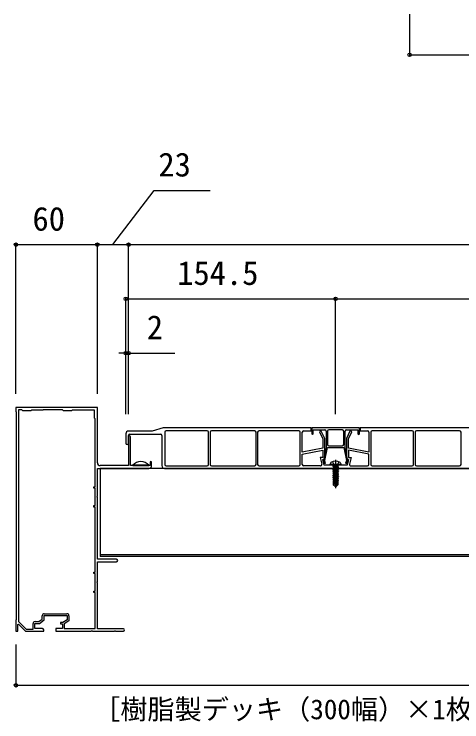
# Model space of a CAD drawing. Units: millimetres, scale not verified. Extents: x -1050 to 1050, y -1578 to 1569.
# Drawn here: x -551 to -221, y 225 to 746 of the extents above; entities that cross this region are included whole.
import ezdxf
from ezdxf.enums import TextEntityAlignment as Align

# ---------------------------------------------------------------- set-up
doc = ezdxf.new("R2010")
doc.units = ezdxf.units.MM
doc.header["$LTSCALE"] = 8
for name, color, linetype in [('0-2_YKK_11', 7, 'Continuous'), ('0-3_YKK_12', 2, 'Continuous'), ('0-4_YKK_13', 4, 'Continuous'), ('0-5_YKK_D', 6, 'Continuous')]:
    doc.layers.add(name, color=color, linetype=linetype)
doc.styles.add('ＭＳ ゴシック', font='')
doc.styles.get('ＭＳ ゴシック').set_extended_font_data('MS Gothic')

msp = doc.modelspace()

# ---------------------------------------------------------------- linework, layer by layer
at = {"layer": '0-2_YKK_11'}
for p, q in [((-408.774, 439.3), (-438.974, 439.3)), ((-373.774, 439.3), (-405.574, 439.3)), ((-341.174, 439.3), (-370.574, 439.3)), ((-320.174, 439), (-320.174, 429)), ((-308.174, 429), (-308.174, 439)), ((-257.774, 439.3), (-287.174, 439.3)), ((-222.774, 439.3), (-254.574, 439.3)), ((-468.674, 437), (-468.674, 430)), ((-466.674, 430), (-466.674, 435.8)), ((-465.674, 436.8), (-443.174, 436.8)), ((-442.174, 435.8), (-442.174, 413.5)), ((-439.974, 438.3), (-439.974, 414.3)), ((-407.774, 414.3), (-407.774, 438.3)), ((-406.574, 438.3), (-406.574, 414.3)), ((-372.774, 414.3), (-372.774, 438.3)), ((-371.574, 438.3), (-371.574, 414.3)), ((-340.174, 414.3), (-340.174, 438.3)), ((-288.174, 438.3), (-288.174, 414.3)), ((-256.774, 414.3), (-256.774, 438.3)), ((-255.574, 438.3), (-255.574, 414.3)), ((-221.774, 414.3), (-221.774, 438.3)), ((-319.174, 428), (-309.174, 428)), ((-338.674, 414.3), (-338.674, 421.97)), ((-289.674, 414.3), (-289.674, 421.97)), ((-449.674, 413.5), (-449.674, 415.9)), ((-438.974, 413.3), (-408.774, 413.3)), ((-405.574, 413.3), (-373.774, 413.3)), ((-370.574, 413.3), (-341.174, 413.3)), ((-325.363, 413.3), (-337.674, 413.3)), ((-302.985, 413.3), (-290.674, 413.3)), ((-287.174, 413.3), (-257.774, 413.3)), ((-254.574, 413.3), (-222.774, 413.3)), ((-440.174, 411.5), (-161.674, 411.5)), ((-528.774, 304.3), (-512.074, 304.3))]:
    msp.add_line(p, q, dxfattribs=at)
for points in [[(-489.674, 415.5), (-489.674, 456.5), (-511.215, 456.5), (-511.399, 456.38), (-511.949, 456.38), (-512.132, 456.5), (-532.215, 456.5), (-532.399, 456.38), (-532.949, 456.38), (-533.132, 456.5), (-541.215, 456.5), (-541.399, 456.38), (-541.949, 456.38), (-542.132, 456.5), (-549.674, 456.5), (-549.674, 453.5), (-549.374, 453.2)], [(-547.774, 454.7), (-547.774, 298.628), (-542.059, 293), (-537.074, 293), (-537.074, 297)], [(-510.574, 302.8), (-510.574, 298.946), (-514.074, 296.946), (-514.074, 293.5), (-491.174, 293.5), (-491.174, 320), (-492.174, 320), (-492.174, 321), (-491.174, 321), (-491.174, 334), (-492.174, 334), (-492.174, 335), (-491.174, 335), (-491.174, 383), (-492.174, 383), (-492.174, 384), (-491.174, 384), (-491.174, 397), (-492.174, 397), (-492.174, 398), (-491.174, 398), (-491.174, 448), (-491.674, 448.5), (-491.674, 454.5), (-508.174, 454.5), (-508.674, 454), (-514.674, 454), (-515.374, 454.7), (-529.474, 454.7), (-529.674, 454.5), (-538.174, 454.5), (-538.674, 454), (-544.674, 454), (-545.374, 454.7), (-547.774, 454.7)], [(-549.374, 453.2), (-549.374, 299.8), (-549.674, 299.5), (-549.674, 291.5), (-548.174, 291.5), (-548.174, 296.4), (-547.805, 296.554), (-542.674, 291.5), (-529.174, 291.5), (-529.174, 292.5)], [(-337.674, 439.3), (-332.174, 439.3), (-332.174, 441.5), (-337.924, 441.5), (-338.424, 441.35), (-340.424, 441.35), (-340.924, 441.5), (-370.674, 441.5), (-371.174, 441.35), (-373.174, 441.35), (-373.674, 441.5), (-405.674, 441.5), (-406.174, 441.35), (-408.174, 441.35), (-408.674, 441.5), (-441.174, 441.5), (-449.174, 439), (-464.154, 439), (-464.414, 438.85), (-464.934, 438.85), (-465.193, 439), (-466.674, 439)], [(-289.674, 438.3), (-289.674, 423.5), (-304.674, 426.5), (-304.674, 433.165), (-302.274, 438.455), (-302.625, 439), (-303.674, 439), (-306.174, 433.489), (-306.174, 418), (-304.674, 418), (-305.674, 413.8), (-313.654, 413.8), (-313.914, 413.65), (-314.434, 413.65), (-314.693, 413.8), (-322.674, 413.8), (-323.674, 418), (-322.174, 418), (-322.174, 433.5), (-324.674, 439), (-325.723, 439), (-326.074, 438.455), (-323.674, 433.175), (-323.674, 426.5), (-338.674, 423.5), (-338.674, 438.3)], [(-306.174, 440), (-297.674, 440), (-297.674, 437), (-297.174, 436.5), (-296.674, 437), (-296.674, 441.5), (-306.174, 441.5), (-306.674, 441.35), (-308.674, 441.35), (-309.174, 441.5), (-319.174, 441.5), (-319.674, 441.35), (-321.674, 441.35), (-322.174, 441.5), (-331.674, 441.5), (-331.674, 437), (-331.174, 436.5), (-330.674, 437), (-330.674, 440), (-322.174, 440)], [(-321.174, 439), (-321.174, 427), (-322.937, 418.183), (-323.1, 417.972), (-323.26, 417.611), (-322.554, 415.162), (-321.593, 415.438), (-322.109, 417.226), (-320.154, 427), (-308.194, 427), (-306.239, 417.226), (-306.754, 415.438), (-305.793, 415.162), (-305.087, 417.611), (-305.248, 417.972), (-305.41, 418.183), (-307.174, 427), (-307.174, 439)], [(-309.174, 440), (-314.174, 440), (-319.174, 440)], [(-165.774, 441.5), (-185.674, 441.5), (-186.174, 441.35), (-188.174, 441.35), (-188.674, 441.5), (-219.674, 441.5), (-220.174, 441.35), (-222.174, 441.35), (-222.674, 441.5), (-254.674, 441.5), (-255.174, 441.35), (-257.174, 441.35), (-257.674, 441.5), (-287.424, 441.5), (-287.924, 441.35), (-289.924, 441.35), (-290.424, 441.5), (-296.174, 441.5), (-296.174, 439.3), (-290.674, 439.3)], [(-466.674, 434.8), (-466.674, 413.5), (-487.674, 413.5)], [(-450.874, 415.9), (-450.874, 413.5), (-457.215, 413.5), (-457.399, 413.38), (-457.949, 413.38), (-458.132, 413.5), (-465.274, 413.5), (-465.274, 434.8)], [(-338.674, 421.97), (-323.674, 424.97), (-323.674, 419.5), (-325.573, 419.5), (-324.39, 414.532)], [(-289.674, 421.97), (-304.674, 424.97), (-304.674, 419.5), (-302.775, 419.5), (-303.958, 414.532)], [(-475.674, 344.5), (-489.674, 344.5), (-489.674, 390.042), (-489.794, 390.225), (-489.794, 390.775), (-489.674, 390.958), (-489.674, 411.5), (-451.674, 411.5)], [(-470.474, 293.1), (-489.674, 293.1), (-489.674, 327.042), (-489.794, 327.225), (-489.794, 327.775), (-489.674, 327.958), (-489.674, 342.5), (-475.674, 342.5)], [(-530.174, 293.5), (-535.774, 293.5), (-535.774, 297.2), (-532.274, 297.2), (-528.974, 299.7), (-528.974, 303), (-511.874, 303), (-511.874, 299.7), (-515.199, 297.8), (-516.874, 297.8), (-516.874, 296.9), (-515.374, 296.9), (-515.374, 293.5), (-520.174, 293.5), (-520.174, 291.5), (-494.132, 291.5), (-493.949, 291.62), (-493.399, 291.62), (-493.215, 291.5), (-477.132, 291.5), (-476.949, 291.62), (-476.399, 291.62), (-476.215, 291.5), (-470.474, 291.5)], [(-535.574, 298.5), (-532.711, 298.5), (-530.274, 300.346), (-530.274, 302.8)]]:
    msp.add_lwpolyline(points, dxfattribs=at)
for centre, radius, start, end in [((-466.674, 437), 2, 90, 180), ((-438.974, 438.3), 1, 90, 180), ((-408.774, 438.3), 1, 0, 90), ((-405.574, 438.3), 1, 90, 180), ((-373.774, 438.3), 1, 0, 90), ((-370.574, 438.3), 1, 90, 180), ((-341.174, 438.3), 1, 360, 90), ((-337.674, 438.3), 1, 90, 180), ((-322.174, 439), 1, 0, 90), ((-319.174, 439), 1, 90, 180), ((-309.174, 439), 1, 0, 90), ((-306.174, 439), 1, 90, 180), ((-290.674, 438.3), 1, 0, 90), ((-287.174, 438.3), 1, 90, 180), ((-257.774, 438.3), 1, 0, 90), ((-254.574, 438.3), 1, 90, 180), ((-222.774, 438.3), 1, 0, 90), ((-465.674, 435.8), 1, 90, 180), ((-465.974, 434.8), 0.7, 90.00001, 179.99999), ((-465.974, 434.8), 0.7, 0.00001, 89.99999), ((-443.174, 435.8), 1, 0, 90), ((-467.674, 430), 1, 180, 0), ((-319.174, 429), 1, 180, 270), ((-309.174, 429), 1, 270, 0), ((-487.674, 415.5), 2, 180.00001, 269.99999), ((-451.674, 413.5), 2, 270.00001, 359.99999), ((-450.274, 415.9), 0.6, 90.00001, 179.99999), ((-450.274, 415.9), 0.6, 0.00001, 89.99999), ((-440.174, 413.5), 2, 180, 270), ((-438.974, 414.3), 1, 180, 270), ((-408.774, 414.3), 1, 270, 0), ((-405.574, 414.3), 1, 180, 270), ((-373.774, 414.3), 1, 270, 0), ((-370.574, 414.3), 1, 180, 270), ((-341.174, 414.3), 1, 270, 360), ((-337.674, 414.3), 1, 180, 270), ((-325.363, 414.3), 1, 270, 13.3925), ((-302.985, 414.3), 1, 166.6075, 270), ((-290.674, 414.3), 1, 270, 0), ((-287.174, 414.3), 1, 180, 270), ((-257.774, 414.3), 1, 270, 0), ((-254.574, 414.3), 1, 180, 270), ((-222.774, 414.3), 1, 270, 0), ((-475.674, 343.5), 1, 0.00001, 89.99999), ((-475.674, 343.5), 1, 270.00001, 359.99999), ((-528.774, 302.8), 1.5, 90.00001, 179.99999), ((-512.074, 302.8), 1.5, 0.00001, 89.99999), ((-535.574, 297), 1.5, 90.00001, 179.99999), ((-530.174, 292.5), 1, 0.00001, 89.99999), ((-470.474, 292.3), 0.8, 0.00001, 89.99999), ((-470.474, 292.3), 0.8, 270.00001, 359.99999)]:
    msp.add_arc(centre, radius, start, end, dxfattribs=at)
at = {"layer": '0-3_YKK_12'}
for p, q in [((289.326, 411.5), (-487.674, 411.5)), ((-487.674, 411.5), (-487.674, 346.5)), ((289.326, 347.7), (-487.674, 347.7)), ((289.326, 346.5), (-487.674, 346.5))]:
    msp.add_line(p, q, dxfattribs=at)
at = {"layer": '0-4_YKK_13'}
for p, q in [((-314.174, 417.7), (-314.174, 396.8)), ((-463.574, 413.749), (-463.574, 413.501)), ((-451.774, 413.749), (-463.574, 413.749)), ((-463.574, 413.501), (-451.774, 413.501)), ((-451.774, 413.749), (-451.774, 413.501)), ((-318.174, 414.3), (-318.032, 415.102)), ((-310.174, 414.3), (-318.174, 414.3)), ((-318.174, 414.3), (-318.086, 413.8)), ((-310.262, 413.8), (-318.086, 413.8)), ((-316.274, 413.15), (-312.674, 413.75)), ((-312.674, 413.65), (-316.274, 413.05)), ((-316.274, 413.15), (-315.724, 413.468)), ((-316.274, 413.15), (-316.274, 413.05)), ((-316.274, 413.15), (-316.274, 413.05)), ((-316.274, 413.05), (-315.724, 412.732)), ((-316.274, 411.75), (-312.074, 412.45)), ((-312.074, 412.35), (-316.274, 411.65)), ((-312.674, 413.75), (-315.724, 413.468)), ((-315.724, 412.732), (-312.674, 413.65)), ((-315.724, 413.6), (-315.724, 413.468)), ((-312.624, 412.768), (-315.724, 412.068)), ((-315.724, 412.732), (-315.724, 412.068)), ((-312.674, 413.75), (-312.674, 413.65)), ((-312.624, 413.6), (-312.624, 412.768)), ((-312.074, 412.45), (-312.624, 412.768)), ((-312.074, 412.35), (-312.624, 412.032)), ((-312.074, 412.45), (-312.074, 412.35)), ((-310.174, 414.3), (-310.315, 415.102)), ((-310.174, 414.3), (-310.262, 413.8)), ((-316.274, 411.75), (-315.724, 412.068)), ((-316.274, 411.75), (-316.274, 411.65)), ((-316.274, 411.65), (-315.724, 411.332)), ((-316.274, 410.35), (-312.074, 411.05)), ((-312.074, 410.95), (-316.274, 410.25)), ((-316.274, 410.35), (-315.724, 410.668)), ((-316.274, 410.35), (-316.274, 410.25)), ((-316.274, 410.25), (-315.724, 409.932)), ((-316.274, 408.95), (-312.074, 409.65)), ((-312.074, 409.55), (-316.274, 408.85)), ((-316.274, 408.95), (-315.724, 409.268)), ((-316.274, 408.95), (-316.274, 408.85)), ((-316.274, 408.85), (-315.724, 408.532)), ((-316.274, 407.55), (-312.074, 408.25)), ((-312.074, 408.15), (-316.274, 407.45)), ((-316.274, 407.55), (-315.724, 407.868)), ((-316.274, 407.55), (-316.274, 407.45)), ((-316.274, 407.45), (-315.724, 407.132)), ((-312.624, 412.032), (-315.724, 411.332)), ((-312.624, 411.368), (-315.724, 410.668)), ((-315.724, 411.332), (-315.724, 410.668)), ((-312.624, 409.968), (-315.724, 409.268)), ((-315.724, 409.932), (-315.724, 409.268)), ((-312.624, 408.568), (-315.724, 407.868)), ((-315.724, 408.532), (-315.724, 407.868)), ((-312.624, 407.168), (-315.724, 406.468)), ((-315.724, 407.132), (-315.724, 406.468)), ((-312.624, 412.032), (-312.624, 411.368)), ((-312.074, 411.05), (-312.624, 411.368)), ((-312.624, 410.632), (-312.624, 409.968)), ((-312.074, 409.65), (-312.624, 409.968)), ((-312.624, 409.232), (-312.624, 408.568)), ((-312.074, 408.25), (-312.624, 408.568)), ((-312.624, 407.832), (-312.624, 407.168)), ((-312.074, 406.85), (-312.624, 407.168)), ((-312.074, 411.05), (-312.074, 410.95)), ((-312.074, 409.65), (-312.074, 409.55)), ((-312.074, 408.25), (-312.074, 408.15)), ((-316.274, 406.15), (-312.074, 406.85)), ((-312.074, 406.75), (-316.274, 406.05)), ((-316.274, 406.15), (-315.724, 406.468)), ((-316.274, 406.15), (-316.274, 406.05)), ((-316.274, 406.05), (-315.724, 405.732)), ((-316.274, 404.75), (-312.074, 405.45)), ((-312.074, 405.35), (-316.274, 404.65)), ((-316.274, 404.75), (-315.724, 405.068)), ((-316.274, 404.75), (-316.274, 404.65)), ((-316.274, 404.65), (-315.724, 404.332)), ((-316.274, 403.35), (-313.248, 403.854)), ((-313.276, 403.75), (-316.274, 403.25)), ((-316.274, 403.35), (-315.724, 403.668)), ((-316.274, 403.35), (-316.274, 403.25)), ((-316.274, 403.25), (-315.724, 402.932)), ((-315.874, 402.2), (-315.724, 402.268)), ((-315.874, 402.2), (-315.874, 399.35)), ((-313.597, 402.2), (-315.874, 402.2)), ((-312.624, 405.768), (-315.724, 405.068)), ((-315.724, 405.732), (-315.724, 405.068)), ((-312.624, 404.368), (-315.724, 403.668)), ((-315.724, 404.332), (-315.724, 403.668)), ((-313.334, 403.472), (-315.724, 402.932)), ((-315.724, 402.932), (-315.724, 402.268)), ((-313.478, 402.775), (-315.724, 402.268)), ((-313.539, 402.483), (-315.257, 402.2)), ((-313.264, 403.807), (-314.174, 399.422)), ((-312.842, 403.923), (-314.024, 398.224)), ((-313.594, 402.216), (-313.678, 402.2)), ((-312.841, 403.922), (-312.074, 404.05)), ((-312.074, 403.95), (-312.787, 403.831)), ((-312.624, 402.968), (-312.777, 402.933)), ((-312.774, 403.752), (-312.774, 399.474)), ((-312.174, 402.708), (-312.774, 402.609)), ((-312.174, 402.492), (-312.774, 402.376)), ((-312.474, 402.2), (-312.774, 402.2)), ((-312.624, 406.432), (-312.624, 405.768)), ((-312.074, 405.45), (-312.624, 405.768)), ((-312.624, 405.032), (-312.624, 404.368)), ((-312.074, 404.05), (-312.624, 404.368)), ((-312.624, 403.632), (-312.624, 402.968)), ((-312.174, 402.708), (-312.624, 402.968)), ((-312.174, 402.492), (-312.474, 402.319)), ((-312.474, 402.319), (-312.474, 399.35)), ((-312.174, 402.708), (-312.174, 402.492)), ((-312.074, 406.85), (-312.074, 406.75)), ((-312.074, 405.45), (-312.074, 405.35)), ((-312.074, 404.05), (-312.074, 403.95)), ((-314.916, 400.153), (-315.874, 399.35)), ((-314.324, 397.8), (-315.874, 399.35)), ((-314.174, 399.422), (-314.324, 397.8)), ((-314.324, 397.8), (-314.024, 397.8)), ((-314.174, 399.422), (-314.174, 397.8)), ((-312.774, 399.474), (-314.024, 398.224)), ((-314.024, 397.8), (-312.474, 399.35)), ((-314.024, 398.224), (-314.024, 397.8)), ((-312.474, 399.35), (-312.774, 399.474))]:
    msp.add_line(p, q, dxfattribs=at)
for points in [[(-316.474, 416.279), (-315.319, 413.963), (-314.174, 413.354)], [(-311.874, 416.279), (-313.029, 413.963), (-314.174, 413.354)], [(-312.074, 410.95), (-312.624, 410.632), (-315.724, 409.932)], [(-312.074, 409.55), (-312.624, 409.232), (-315.724, 408.532)], [(-312.074, 408.15), (-312.624, 407.832), (-315.724, 407.132)], [(-312.074, 406.75), (-312.624, 406.432), (-315.724, 405.732)], [(-312.074, 405.35), (-312.624, 405.032), (-315.724, 404.332)], [(-314.174, 399.422), (-314.916, 400.153), (-315.074, 402.2)], [(-312.074, 403.95), (-312.624, 403.632), (-312.774, 403.599)]]:
    msp.add_lwpolyline(points, dxfattribs=at)
for centre, radius, start, end in [((-457.674, 408.801), 7.7, 39.98312, 140.01688), ((-317.146, 414.946), 0.9, 122.05588, 170), ((-314.174, 410.2), 6.5, 57.94412, 122.05588), ((-315.924, 413.6), 0.2, 0, 90), ((-312.424, 413.6), 0.2, 90, 180), ((-311.202, 414.946), 0.9, 10, 57.94412), ((-313.022, 403.752), 0.248, 0, 167.19096)]:
    msp.add_arc(centre, radius, start, end, dxfattribs=at)
at = {"layer": '0-5_YKK_D'}
for p, q in [((-259.674, 746.5), (-259.674, 715.5)), ((-259.674, 716.5), (300.326, 716.5)), ((-549.674, 466.5), (-549.674, 577.5)), ((-549.674, 576.5), (-489.674, 576.5)), ((-489.674, 466.5), (-489.674, 577.5)), ((-489.674, 466.5), (-489.674, 577.5)), ((-489.674, 576.5), (-466.674, 576.5)), ((-466.674, 451.499), (-466.674, 577.5)), ((-466.674, 451.499), (-466.674, 577.5)), ((-466.674, 576.5), (268.326, 576.5)), ((-468.674, 451.499), (-468.674, 537.5)), ((-468.674, 536.5), (-314.174, 536.5)), ((-314.174, 451.499), (-314.174, 537.5)), ((-314.174, 452.5), (-314.174, 537.5)), ((-314.174, 536.5), (-59.176, 536.5)), ((-468.674, 496.5), (-473.774, 496.5)), ((-468.674, 451.499), (-468.674, 497.5)), ((-468.674, 496.5), (-466.674, 496.5)), ((-466.674, 451.499), (-466.674, 497.5)), ((-466.674, 496.5), (-432.565, 496.5)), ((-549.674, 281.5), (-549.674, 250.5)), ((-549.674, 251.5), (300.326, 251.5))]:
    msp.add_line(p, q, dxfattribs=at)
msp.add_lwpolyline([(-478.174, 576.5), (-447.939, 616.5), (-406.576, 616.5)], dxfattribs=at)
for centre in [(-259.674, 716.5), (-549.674, 576.5), (-489.674, 576.5), (-489.674, 576.5), (-466.674, 576.5), (-466.674, 576.5), (-468.674, 536.5), (-314.174, 536.5), (-314.174, 536.5), (-468.674, 496.5), (-466.674, 496.5), (-549.674, 251.5)]:
    msp.add_circle(centre, 1.275, dxfattribs=at)

# ---------------------------------------------------------------- texts
at = {"layer": '0-5_YKK_D', "style": 'ＭＳ ゴシック'}
for s, height, p in [('23', 17.6, (-444.712, 621.5)), ('60', 17.6, (-537.469, 581.5)), ('154.5', 17.6, (-430.833, 541.5)), ('2', 17.6, (-453.246, 501.5)), ('［樹脂製デッキ（300幅）×1枚＋樹脂製デッキ（200幅）×2枚］', 14.66, (-492.799, 222.068))]:
    msp.add_text(s, height=height, dxfattribs=at).set_placement(p, align=Align.BOTTOM_LEFT)

doc.saveas('drawing.dxf')
